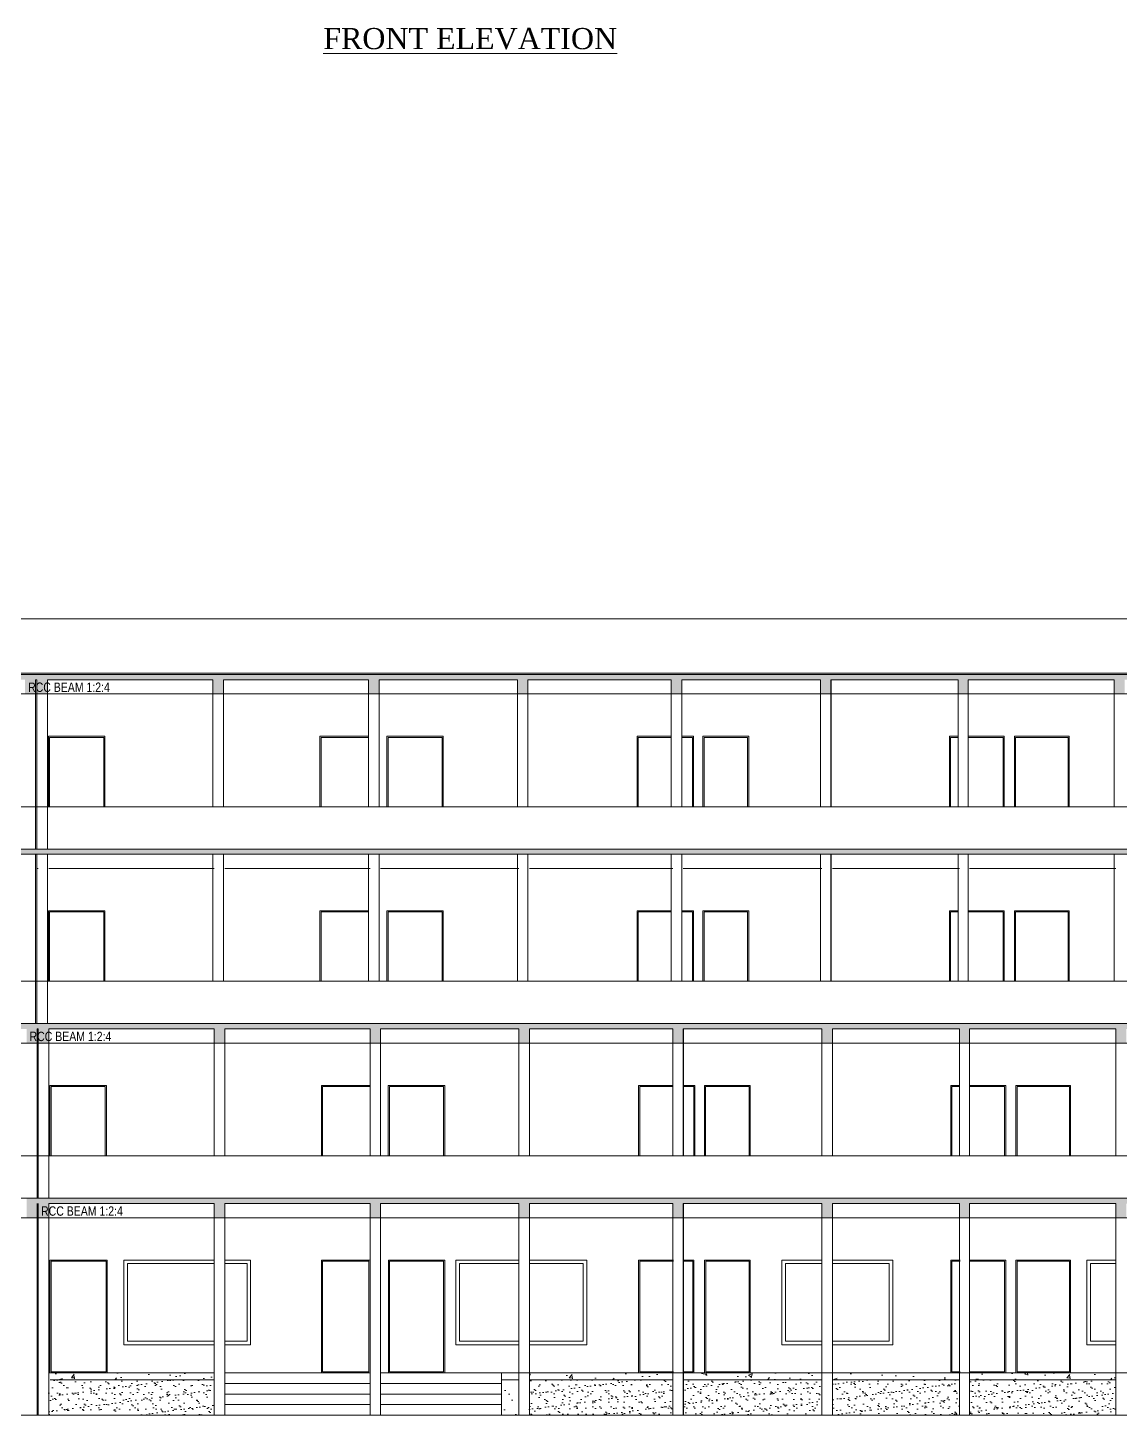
# Model space of a CAD drawing. Header units: metres. Extents: x 43 to 977, y 102 to 459.
# Drawn here: x 437.11 to 460.71, y 328.5 to 358.46 of the extents above; entities that cross this region are included whole.
import ezdxf
from ezdxf.enums import TextEntityAlignment as Align

# ---------------------------------------------------------------- set-up
doc = ezdxf.new("R2010")
doc.units = ezdxf.units.M
doc.header["$MEASUREMENT"] = 0
for name, color, linetype, lineweight in [('ILAND', 7, 'Continuous', 0), ('RTEXT', 4, 'Continuous', 0), ('TEXT', 130, 'Continuous', 0), ('TKT', 3, 'Continuous', 0), ('WALL', 7, 'Continuous', 0)]:
    doc.layers.add(name, color=color, linetype=linetype, lineweight=lineweight)
doc.styles.add('RTEXT', font='arial.ttf', dxfattribs={"width": 0.8, "height": 8})
doc.styles.add('style2', font='romantic.ttf')
pattern_1 = [(50, (-21064.4661, 9520.6628), (0.910783435, -0.079683226), [0.095235675, -1.047592425]), (355, (-21064.4661, 9520.6628), (-0.176187692, 0.95514034), [0.07618854, -0.83807394]), (100.4514, (-21064.3902, 9520.6562), (0.73459642, 0.875456535), [0.080937867, -0.890316564]), (46.1842, (-21064.4661, 9520.9168), (1.35519229, -0.210177534), [0.14285351, -1.57138864]), (96.6356, (-21064.3532, 9520.8993), (1.186843115, 1.23694364), [0.121406804, -1.33547463]), (351.1842, (-21064.4661, 9520.9168), (1.18684215, 1.23694457), [0.11428281, -1.25711091]), (21, (-21064.33915, 9520.8533), (0.757957947, -0.51124909), [0.095235675, -1.047592425]), (326, (-21064.3391, 9520.8533), (0.308964, 0.920802054), [0.07618854, -0.83807394]), (71.4514, (-21064.276, 9520.8107), (1.066922256, 0.409552127), [0.080937867, -0.890316564]), (37.5, (-21064.46613, 9520.66284), (0.0154406937, 0.4227116116), [0, -0.827915468, 0, -0.85077203, 0, -0.841248463]), (7.5, (-21064.46613, 9520.66284), (0.334048066, 0.5008275415), [0, -0.485067038, 0, -0.808868333, 0, -0.320626772]), (327.5, (-21064.7493, 9520.66284), (0.677852534, -0.028640379), [0, -0.31745225, 0, -0.99045102, 0, -1.314252315]), (317.5, (-21064.8763, 9520.66284), (0.740535047, 0.127114208), [0, -0.412687925, 0, -0.657761062, 0, -0.933309615])]
pattern_2 = [(37.5, (-21064.46613, 9520.66284), (-0.0079989533, 0.2446698163), [0, -0.193010968, 0, -0.21586753, 0, -0.2063439625]), (7.5, (-21064.46613, 9520.66284), (0.224727839, 0.3583586473), [0, -0.104124338, 0, -0.173963833, 0, -0.0666649725]), (327.5, (-21064.62231, 9520.66284), (0.3954365363, 0.0007185917), [0, -0.06349045, 0, -0.22856562, 0, -0.298405115]), (317.5, (-21064.6223, 9520.66284), (0.381720662, 0.111448033), [0, -0.031745225, 0, -0.149837462, 0, -0.171424215])]

msp = doc.modelspace()

# ---------------------------------------------------------------- hatches: boundary and pattern name
at = {"layer": 'ILAND'}
h = msp.add_hatch(dxfattribs=at)
h.set_pattern_fill('AR-CONC', scale=0.126981, style=0)
h.set_pattern_definition([(50, (-21064.4973, 9528.2042), (0.910783435, -0.079683226), [0.095235675, -1.047592425]), (355, (-21064.4973, 9528.2042), (-0.176187692, 0.95514034), [0.07618854, -0.83807394]), (100.4514, (-21064.4214, 9528.1975), (0.73459642, 0.875456535), [0.080937867, -0.890316564]), (46.1842, (-21064.4973, 9528.4581), (1.35519229, -0.210177534), [0.14285351, -1.57138864]), (96.6356, (-21064.3843, 9528.4406), (1.186843115, 1.23694364), [0.121406804, -1.33547463]), (351.1842, (-21064.4973, 9528.4581), (1.18684215, 1.23694457), [0.11428281, -1.25711091]), (21, (-21064.3703, 9528.39464), (0.757957947, -0.51124909), [0.095235675, -1.047592425]), (326, (-21064.3703, 9528.3946), (0.308964, 0.920802054), [0.07618854, -0.83807394]), (71.4514, (-21064.3071, 9528.352), (1.066922256, 0.409552127), [0.080937867, -0.890316564]), (37.5, (-21064.49727, 9528.20417), (0.0154406937, 0.4227116116), [0, -0.827915468, 0, -0.85077203, 0, -0.841248463]), (7.5, (-21064.49727, 9528.20417), (0.334048066, 0.5008275415), [0, -0.485067038, 0, -0.808868333, 0, -0.320626772]), (327.5, (-21064.78044, 9528.20417), (0.677852534, -0.028640379), [0, -0.31745225, 0, -0.99045102, 0, -1.314252315]), (317.5, (-21064.9074, 9528.20417), (0.740535047, 0.127114208), [0, -0.412687925, 0, -0.657761062, 0, -0.933309615])])
h.paths.add_polyline_path([(454.23614, 344.07656), (454.46231, 344.07656), (454.46231, 344.38131), (457.20852, 344.38131), (457.20852, 344.07656), (457.42491, 344.07656), (457.42491, 344.38131), (460.58325, 344.38131), (460.58325, 344.07656), (460.81182, 344.07656), (460.81182, 344.38131), (463.75696, 344.38131), (463.75696, 344.07656), (463.98553, 344.07656), (463.98553, 344.49559), (413.98376, 344.49559), (413.98376, 344.07656), (414.21232, 344.07656), (414.21232, 344.38131), (426.72379, 344.38131), (426.72379, 344.07656), (426.95236, 344.07656), (426.95236, 344.38131), (431.44748, 344.38131), (431.44748, 344.07656), (431.67605, 344.07656), (431.67605, 344.38131), (437.05468, 344.38131), (437.05468, 344.07656), (437.28324, 344.07656), (437.28324, 344.38131), (437.30864, 344.38131), (437.30864, 344.07656), (437.5372, 344.07656), (437.5372, 344.38131), (441.11181, 344.38131), (441.11181, 344.07656), (441.34037, 344.07656), (441.34037, 344.38131), (444.47507, 344.38131), (444.47507, 344.07656), (444.7034, 344.07656), (444.7034, 344.38131), (447.68927, 344.38131), (447.68927, 344.07656), (447.91679, 344.07656), (447.91679, 344.38131), (451.0153, 344.38131), (451.0153, 344.07656), (451.24147, 344.07656), (451.24147, 344.38131), (454.23614, 344.38131)])
h.paths.add_polyline_path([(437.06767, 344.06231), (438.586, 344.06231), (438.586, 344.37746), (437.06767, 344.37746)], flags=9)
h = msp.add_hatch(dxfattribs=at)
h.set_pattern_fill('AR-CONC', scale=0.126981, style=0)
h.set_pattern_definition([(50, (-21064.4973, 9528.2042), (0.910783435, -0.079683226), [0.095235675, -1.047592425]), (355, (-21064.4973, 9528.2042), (-0.176187692, 0.95514034), [0.07618854, -0.83807394]), (100.4514, (-21064.4214, 9528.1975), (0.73459642, 0.875456535), [0.080937867, -0.890316564]), (46.1842, (-21064.4973, 9528.4581), (1.35519229, -0.210177534), [0.14285351, -1.57138864]), (96.6356, (-21064.3843, 9528.4406), (1.186843115, 1.23694364), [0.121406804, -1.33547463]), (351.1842, (-21064.4973, 9528.4581), (1.18684215, 1.23694457), [0.11428281, -1.25711091]), (21, (-21064.3703, 9528.39464), (0.757957947, -0.51124909), [0.095235675, -1.047592425]), (326, (-21064.3703, 9528.3946), (0.308964, 0.920802054), [0.07618854, -0.83807394]), (71.4514, (-21064.3071, 9528.352), (1.066922256, 0.409552127), [0.080937867, -0.890316564]), (37.5, (-21064.49727, 9528.20417), (0.0154406937, 0.4227116116), [0, -0.827915468, 0, -0.85077203, 0, -0.841248463]), (7.5, (-21064.49727, 9528.20417), (0.334048066, 0.5008275415), [0, -0.485067038, 0, -0.808868333, 0, -0.320626772]), (327.5, (-21064.78044, 9528.20417), (0.677852534, -0.028640379), [0, -0.31745225, 0, -0.99045102, 0, -1.314252315]), (317.5, (-21064.9074, 9528.20417), (0.740535047, 0.127114208), [0, -0.412687925, 0, -0.657761062, 0, -0.933309615])])
h.paths.add_polyline_path([(454.23614, 344.07656), (454.46231, 344.07656), (454.46231, 344.38131), (457.20852, 344.38131), (457.20852, 344.07656), (457.42491, 344.07656), (457.42491, 344.38131), (460.58325, 344.38131), (460.58325, 344.07656), (460.81182, 344.07656), (460.81182, 344.38131), (463.75696, 344.38131), (463.75696, 344.07656), (463.98553, 344.07656), (463.98553, 344.49559), (413.98376, 344.49559), (413.98376, 344.07656), (414.21232, 344.07656), (414.21232, 344.38131), (426.72379, 344.38131), (426.72379, 344.07656), (426.95236, 344.07656), (426.95236, 344.38131), (431.44748, 344.38131), (431.44748, 344.07656), (431.67605, 344.07656), (431.67605, 344.38131), (437.05468, 344.38131), (437.05468, 344.07656), (437.28324, 344.07656), (437.28324, 344.38131), (437.30864, 344.38131), (437.30864, 344.07656), (437.5372, 344.07656), (437.5372, 344.38131), (441.11181, 344.38131), (441.11181, 344.07656), (441.34037, 344.07656), (441.34037, 344.38131), (444.47507, 344.38131), (444.47507, 344.07656), (444.7034, 344.07656), (444.7034, 344.38131), (447.68927, 344.38131), (447.68927, 344.07656), (447.91679, 344.07656), (447.91679, 344.38131), (451.0153, 344.38131), (451.0153, 344.07656), (451.24147, 344.07656), (451.24147, 344.38131), (454.23614, 344.38131)])
h.paths.add_polyline_path([(437.06767, 344.06231), (438.586, 344.06231), (438.586, 344.37746), (437.06767, 344.37746)], flags=9)
h = msp.add_hatch(dxfattribs=at)
h.set_pattern_fill('AR-CONC', scale=0.126981, style=0)
h.set_pattern_definition([(50, (-78852.2377, -9294.4721), (0.910783435, -0.079683226), [0.095235675, -1.047592425]), (355, (-78852.2377, -9294.4721), (-0.176187692, 0.955140341), [0.07618854, -0.83807394]), (100.4514445, (-78852.1618, -9294.4787), (0.73459574, 0.8754571055), [0.080937869, -0.890316564]), (46.1842, (-78852.2377, -9294.2181), (1.355192647, -0.210177872), [0.142853513, -1.571388637]), (96.6356355, (-78852.1248, -9294.2356), (1.18684215, 1.236944566), [0.121406873, -1.335475598]), (351.184164, (-78852.2377, -9294.2181), (1.18684215, 1.236944566), [0.11428281, -1.257110911]), (21, (-78852.11075, -9294.2816), (0.757957947, -0.511249091), [0.095235675, -1.047592425]), (326, (-78852.11075, -9294.2816), (0.308963998, 0.920802054), [0.07618854, -0.83807394]), (71.4514447, (-78852.0476, -9294.3242), (1.066921936, 0.409552961), [0.080937867, -0.890316564]), (37.5, (-78852.23773, -9294.47208), (0.0154406937, 0.4227116116), [0, -0.827915468, 0, -0.85077203, 0, -0.8412484625]), (7.5, (-78852.23773, -9294.4721), (0.3340480663, 0.5008275415), [0, -0.485067038, 0, -0.808868333, 0, -0.3206267725]), (327.5, (-78852.5209, -9294.47208), (0.6778525339, -0.0286403791), [0, -0.31745225, 0, -0.99045102, 0, -1.314252315]), (317.5, (-78852.6479, -9294.4721), (0.7405350465, 0.1271142075), [0, -0.412687925, 0, -0.657761062, 0, -0.933309615])])
h.paths.add_polyline_path([(471.91128, 340.72426), (431.67605, 340.72426), (431.67605, 340.61426), (471.91128, 340.61426)])
h = msp.add_hatch(dxfattribs=at)
h.set_pattern_fill('AR-CONC', scale=0.126981, style=0)
h.set_pattern_definition(pattern_1)
h.paths.add_polyline_path([(454.26729, 336.53522), (454.49345, 336.53522), (454.49345, 336.83998), (457.23966, 336.83998), (457.23966, 336.53522), (457.45605, 336.53522), (457.45605, 336.83998), (460.61439, 336.83998), (460.61439, 336.53522), (460.84296, 336.53522), (460.84296, 336.83998), (463.78811, 336.83998), (463.78811, 336.53522), (464.01667, 336.53522), (464.01667, 336.95426), (414.0149, 336.95426), (414.0149, 336.53522), (414.24346, 336.53522), (414.24346, 336.83998), (426.75494, 336.83998), (426.75494, 336.53522), (426.9835, 336.53522), (426.9835, 336.83998), (431.47863, 336.83998), (431.47863, 336.53522), (431.70719, 336.53522), (431.70719, 336.83998), (437.08582, 336.83998), (437.08582, 336.53522), (437.31438, 336.53522), (437.31438, 336.83998), (437.33978, 336.83998), (437.33978, 336.53522), (437.56835, 336.53522), (437.56835, 336.83998), (441.14295, 336.83998), (441.14295, 336.53522), (441.37152, 336.53522), (441.37152, 336.83998), (444.50622, 336.83998), (444.50622, 336.53522), (444.73455, 336.53522), (444.73455, 336.83998), (447.72042, 336.83998), (447.72042, 336.53522), (447.94794, 336.53522), (447.94794, 336.83998), (451.04645, 336.83998), (451.04645, 336.53522), (451.27261, 336.53522), (451.27261, 336.83998), (454.26729, 336.83998)])
h.paths.add_polyline_path([(437.09881, 336.52098), (438.61714, 336.52098), (438.61714, 336.83613), (437.09881, 336.83613)], flags=9)
h = msp.add_hatch(dxfattribs=at)
h.set_pattern_fill('AR-CONC', scale=0.126981, style=0)
h.set_pattern_definition(pattern_1)
h.paths.add_polyline_path([(444.73455, 333.06864), (447.72042, 333.06864), (447.72042, 332.76389), (447.94794, 332.76389), (447.94794, 333.06864), (451.04645, 333.06864), (451.04645, 332.76389), (451.27261, 332.76389), (451.27261, 333.06864), (454.26729, 333.06864), (454.26729, 332.76389), (454.49345, 332.76389), (454.49345, 333.06864), (457.23966, 333.06864), (457.23966, 332.76389), (457.45605, 332.76389), (457.45605, 333.06864), (460.61439, 333.06864), (460.61439, 332.76389), (460.84296, 332.76389), (460.84296, 333.06864), (463.78811, 333.06864), (463.78811, 332.76389), (464.01667, 332.76389), (464.01667, 333.18293), (437.08582, 333.18293), (437.08582, 332.76389), (437.56835, 332.76389), (437.56835, 333.06864), (441.14295, 333.06864), (441.14295, 332.76389), (441.37152, 332.76389), (441.37152, 333.06864), (444.50622, 333.06864), (444.50622, 332.76389), (444.73455, 332.76389)])
h.paths.add_polyline_path([(437.34789, 332.74965), (438.86622, 332.74965), (438.86622, 333.06479), (437.34789, 333.06479)], flags=9)
h = msp.add_hatch(dxfattribs=at)
h.set_pattern_fill('AR-CONC', scale=0.126981, style=0)
h.set_pattern_definition(pattern_1)
h.paths.add_polyline_path([(441.14295, 329.25922), (441.14295, 329.41159), (437.56835, 329.41159), (437.56835, 329.25922)])
h = msp.add_hatch(dxfattribs=at)
h.set_pattern_fill('AR-CONC', scale=0.126981, style=0)
h.set_pattern_definition(pattern_1)
h.paths.add_polyline_path([(451.04645, 329.25922), (451.04645, 329.41159), (450.30656, 329.41159), (447.94794, 329.41159), (447.94794, 329.25922)])
h = msp.add_hatch(dxfattribs=at)
h.set_pattern_fill('AR-CONC', scale=0.126981, style=0)
h.set_pattern_definition(pattern_1)
h.paths.add_polyline_path([(454.26729, 329.25922), (454.26729, 329.41159), (451.27501, 329.41159), (451.27501, 329.25922)])
h = msp.add_hatch(dxfattribs=at)
h.set_pattern_fill('AR-CONC', scale=0.126981, style=0)
h.set_pattern_definition(pattern_1)
h.paths.add_polyline_path([(457.23966, 329.25922), (457.23966, 329.41159), (457.05212, 329.41159), (454.49585, 329.41159), (454.49585, 329.25922)])
h = msp.add_hatch(dxfattribs=at)
h.set_pattern_fill('AR-CONC', scale=0.126981, style=0)
h.set_pattern_definition(pattern_1)
h.paths.add_polyline_path([(460.61439, 329.25922), (460.61439, 329.41159), (457.45605, 329.41159), (457.45605, 329.25922)])
h = msp.add_hatch(dxfattribs=at)
h.set_pattern_fill('AR-SAND', scale=0.126981, style=0)
h.set_pattern_definition(pattern_2)
h.paths.add_polyline_path([(441.14295, 328.49733), (441.14295, 329.25922), (437.56835, 329.25922), (437.56835, 328.49733)])
h = msp.add_hatch(dxfattribs=at)
h.set_pattern_fill('AR-CONC', scale=0.126981, style=0)
h.set_pattern_definition(pattern_1)
h.paths.add_polyline_path([(447.72042, 329.25922), (447.34676, 329.25922), (447.34676, 328.49733), (447.72042, 328.49733)])
h = msp.add_hatch(dxfattribs=at)
h.set_pattern_fill('AR-SAND', scale=0.126981, style=0)
h.set_pattern_definition(pattern_2)
h.paths.add_polyline_path([(451.04645, 328.49733), (451.04645, 329.25922), (447.94794, 329.25922), (447.94794, 328.49733)])
h = msp.add_hatch(dxfattribs=at)
h.set_pattern_fill('AR-SAND', scale=0.126981, style=0)
h.set_pattern_definition(pattern_2)
h.paths.add_polyline_path([(451.27501, 328.49733), (454.26729, 328.49733), (454.26729, 329.25922), (451.27501, 329.25922)])
h = msp.add_hatch(dxfattribs=at)
h.set_pattern_fill('AR-SAND', scale=0.126981, style=0)
h.set_pattern_definition(pattern_2)
h.paths.add_polyline_path([(457.23966, 328.49733), (457.23966, 329.25922), (454.49585, 329.25922), (454.49585, 328.49733)])
h = msp.add_hatch(dxfattribs=at)
h.set_pattern_fill('AR-SAND', scale=0.126981, style=0)
h.set_pattern_definition(pattern_2)
h.paths.add_polyline_path([(460.61439, 328.49733), (460.61439, 329.25922), (457.45605, 329.25922), (457.45605, 328.49733)])

# ---------------------------------------------------------------- linework, layer by layer
at = {"layer": 'ILAND', "color": 5}
for p, q in [((441.37094, 329.41159), (441.37094, 328.49733)), ((447.34676, 329.41159), (447.34676, 328.49733))]:
    msp.add_line(p, q, dxfattribs=at)
at = {"layer": 'TKT', "color": 5}
for p, q in [((437.28324, 344.38131), (437.28324, 340.72426)), ((437.30864, 344.38131), (437.30864, 340.72426)), ((437.5372, 344.38131), (437.5372, 340.72426)), ((441.11181, 344.38131), (441.11181, 341.63852)), ((441.34037, 344.38131), (441.34037, 341.63852)), ((444.47507, 344.38131), (444.47507, 341.63852)), ((444.7034, 344.38131), (444.7034, 341.63852)), ((447.68927, 344.38131), (447.68927, 341.63852)), ((447.91679, 344.38131), (447.91679, 341.63852)), ((451.0153, 344.38131), (451.0153, 341.63852)), ((451.24147, 344.38131), (451.24147, 341.63852)), ((454.23614, 344.38131), (454.23614, 341.63852)), ((454.46231, 344.38131), (454.46231, 341.63852)), ((457.20852, 344.38131), (457.20852, 341.63852)), ((457.42491, 344.38131), (457.42491, 341.63852)), ((460.58325, 344.38131), (460.58325, 341.63852)), ((437.28324, 340.61426), (437.28324, 336.95426)), ((437.30864, 340.61426), (437.30864, 336.95426)), ((437.5372, 340.61426), (437.5372, 336.95426)), ((441.11181, 340.61426), (441.11181, 337.86852)), ((441.34037, 340.61426), (441.34037, 337.86852)), ((444.47507, 340.61426), (444.47507, 337.86852)), ((444.7034, 340.61426), (444.7034, 337.86852)), ((447.68927, 340.61426), (447.68927, 337.86852)), ((447.91679, 340.61426), (447.91679, 337.86852)), ((451.0153, 340.61426), (451.0153, 337.86852)), ((451.24147, 340.61426), (451.24147, 337.86852)), ((454.23614, 340.61426), (454.23614, 337.86852)), ((454.46231, 340.61426), (454.46231, 337.86852)), ((457.20852, 340.61426), (457.20852, 337.86852)), ((457.42491, 340.61426), (457.42491, 337.86852)), ((460.58325, 340.61426), (460.58325, 337.86852)), ((437.31438, 336.83998), (437.31438, 333.18293)), ((437.33978, 336.83998), (437.33978, 333.18293)), ((437.56835, 336.83998), (437.56835, 333.18293)), ((441.14295, 336.83998), (441.14295, 334.09719)), ((441.37152, 336.83998), (441.37152, 334.09719)), ((444.50622, 336.83998), (444.50622, 334.09719)), ((444.73455, 336.83998), (444.73455, 334.09719)), ((447.72042, 336.83998), (447.72042, 334.09719)), ((447.94794, 336.83998), (447.94794, 334.09719)), ((451.04645, 336.83998), (451.04645, 334.09719)), ((451.27261, 336.83998), (451.27261, 334.09719)), ((454.26729, 336.83998), (454.26729, 334.09719)), ((454.49345, 336.83998), (454.49345, 334.09719)), ((457.23966, 336.83998), (457.23966, 334.09719)), ((457.45605, 336.83998), (457.45605, 334.09719)), ((460.61439, 336.83998), (460.61439, 334.09719)), ((437.31438, 333.06864), (437.31438, 328.49733)), ((437.33978, 333.06864), (437.33978, 328.49733)), ((437.56835, 333.06864), (437.56835, 328.49733)), ((441.14295, 333.06864), (441.14295, 328.49733)), ((441.37152, 333.06864), (441.37152, 328.49733)), ((444.50622, 333.06864), (444.50622, 328.49733)), ((444.73455, 333.06864), (444.73455, 328.49733)), ((447.72042, 333.06864), (447.72042, 328.49733)), ((447.94794, 333.06864), (447.94794, 328.49733)), ((451.04645, 333.06864), (451.04645, 328.49733)), ((451.27261, 333.06864), (451.27261, 328.49733)), ((454.26729, 333.06864), (454.26729, 328.49733)), ((454.49345, 333.06864), (454.49345, 328.49733)), ((457.23966, 333.06864), (457.23966, 328.49733)), ((457.45605, 333.06864), (457.45605, 328.49733)), ((460.61439, 333.06864), (460.61439, 328.49733)), ((441.14295, 329.25922), (437.59822, 329.25922)), ((451.04645, 329.25922), (447.94794, 329.25922)), ((454.26729, 329.25922), (451.27261, 329.25922)), ((457.23966, 329.25922), (454.49345, 329.25922)), ((460.61439, 329.25922), (457.45605, 329.25922))]:
    msp.add_line(p, q, dxfattribs=at)
at = {"layer": 'WALL'}
for p, q in [((424.08672, 345.69559), (530.6475, 345.69559)), ((413.98376, 344.49559), (534.79562, 344.49559)), ((413.98376, 344.49559), (534.79562, 344.49559)), ((414.21232, 344.52099), (467.18878, 344.52099)), ((437.28324, 344.38131), (437.30864, 344.38131)), ((437.28324, 344.38131), (437.30864, 344.38131)), ((437.5372, 344.38131), (441.11181, 344.38131)), ((437.5372, 344.38131), (441.11181, 344.38131)), ((441.34037, 344.38131), (444.47507, 344.38131)), ((441.34037, 344.38131), (444.47507, 344.38131)), ((444.7034, 344.38131), (447.68927, 344.38131)), ((444.7034, 344.38131), (447.68927, 344.38131)), ((447.91679, 344.38131), (451.0153, 344.38131)), ((447.91679, 344.38131), (451.0153, 344.38131)), ((451.24147, 344.38131), (454.23614, 344.38131)), ((451.24147, 344.38131), (454.23614, 344.38131)), ((454.46231, 344.38131), (457.20852, 344.38131)), ((454.46231, 344.38131), (457.20852, 344.38131)), ((457.42491, 344.38131), (460.58325, 344.38131)), ((457.42491, 344.38131), (460.58325, 344.38131)), ((413.98376, 344.07656), (466.81143, 344.07656)), ((413.98376, 344.07656), (466.81143, 344.07656)), ((431.67605, 341.63852), (470.27151, 341.63852)), ((414.0149, 340.72426), (534.82676, 340.72426)), ((413.98376, 340.61426), (534.82676, 340.61426)), ((437.31438, 340.30227), (437.33978, 340.30227)), ((437.56835, 340.30227), (441.14295, 340.30227)), ((441.37152, 340.30227), (444.50622, 340.30227)), ((444.73455, 340.30227), (447.72042, 340.30227)), ((447.94794, 340.30227), (451.04645, 340.30227)), ((451.27261, 340.30227), (454.26729, 340.30227)), ((454.49345, 340.30227), (457.23966, 340.30227)), ((457.45605, 340.30227), (460.61439, 340.30227)), ((431.67605, 337.86852), (470.27151, 337.86852)), ((414.0149, 336.95426), (534.82676, 336.95426)), ((437.31438, 336.83998), (437.33978, 336.83998)), ((437.56835, 336.83998), (441.14295, 336.83998)), ((441.37152, 336.83998), (444.50622, 336.83998)), ((444.73455, 336.83998), (447.72042, 336.83998)), ((447.94794, 336.83998), (451.04645, 336.83998)), ((451.27261, 336.83998), (454.26729, 336.83998)), ((454.49345, 336.83998), (457.23966, 336.83998)), ((457.45605, 336.83998), (460.61439, 336.83998)), ((414.0149, 336.53522), (466.84258, 336.53522)), ((431.70719, 334.09719), (470.30266, 334.09719)), ((414.0149, 333.18293), (534.82676, 333.18293)), ((426.9835, 333.18293), (481.37742, 333.18293)), ((436.99911, 333.18293), (446.90299, 333.18293)), ((437.56835, 333.06864), (441.14295, 333.06864)), ((441.37152, 333.06864), (444.50622, 333.06864)), ((444.73455, 333.06864), (447.72042, 333.06864)), ((447.94794, 333.06864), (451.04645, 333.06864)), ((451.27261, 333.06864), (454.26729, 333.06864)), ((454.49345, 333.06864), (457.23966, 333.06864)), ((457.45605, 333.06864), (460.61439, 333.06864)), ((414.0149, 332.76389), (534.82676, 332.76389)), ((437.56835, 329.41159), (441.14295, 329.41159)), ((441.37094, 329.41159), (444.50622, 329.41159)), ((444.73455, 329.41159), (466.84575, 329.41159)), ((441.37094, 329.18303), (444.50622, 329.18303)), ((444.73455, 329.18303), (447.34676, 329.18303)), ((447.34676, 329.25922), (447.72042, 329.25922)), ((441.37094, 328.95446), (444.50622, 328.95446)), ((441.37094, 328.7259), (444.50622, 328.7259)), ((444.73455, 328.95446), (447.34676, 328.95446)), ((444.73455, 328.7259), (447.34676, 328.7259)), ((410.30835, 328.49733), (536.31007, 328.49733))]:
    msp.add_line(p, q, dxfattribs=at)
at = {"layer": 'WALL', "color": 5}
for p, q in [((437.28324, 340.72426), (437.28324, 344.38131)), ((437.28324, 340.72426), (437.28324, 344.38131)), ((437.30864, 340.72426), (437.30864, 344.38131)), ((437.30864, 340.72426), (437.30864, 344.38131)), ((437.5372, 340.72426), (437.5372, 344.38131)), ((437.5372, 340.72426), (437.5372, 344.38131)), ((441.11181, 341.63852), (441.11181, 344.38131)), ((441.11181, 341.63852), (441.11181, 344.38131)), ((441.34037, 341.63852), (441.34037, 344.38131)), ((441.34037, 341.63852), (441.34037, 344.38131)), ((441.34037, 341.63852), (441.34037, 344.38131)), ((444.70364, 341.63852), (444.70364, 344.38131)), ((444.70364, 341.63852), (444.70364, 344.38131)), ((447.91679, 341.63852), (447.91679, 344.38131)), ((447.91679, 341.63852), (447.91679, 344.38131)), ((451.0153, 341.63852), (451.0153, 344.38131)), ((451.24387, 341.63852), (451.24387, 344.38131)), ((454.23614, 341.63852), (454.23614, 344.38131)), ((454.23614, 341.63852), (454.23614, 344.38131)), ((454.46471, 341.63852), (454.46471, 344.38131)), ((454.46471, 341.63852), (454.46471, 344.38131)), ((457.20852, 341.63852), (457.20852, 344.38131)), ((457.20852, 341.63852), (457.20852, 344.38131)), ((457.42491, 341.63852), (457.42491, 344.38131)), ((457.42491, 341.63852), (457.42491, 344.38131)), ((460.58325, 341.63852), (460.58325, 344.38131)), ((460.58325, 341.63852), (460.58325, 344.38131)), ((437.28324, 336.95426), (437.28324, 340.61426)), ((437.28324, 336.95426), (437.28324, 340.61426)), ((437.30864, 336.95426), (437.30864, 340.61426)), ((437.30864, 336.95426), (437.30864, 340.61426)), ((437.5372, 336.95426), (437.5372, 340.61426)), ((437.5372, 336.95426), (437.5372, 340.61426)), ((441.11181, 337.86852), (441.11181, 340.61426)), ((441.11181, 337.86852), (441.11181, 340.61426)), ((441.34037, 337.86852), (441.34037, 340.61426)), ((441.34037, 337.86852), (441.34037, 340.61426)), ((441.34037, 337.86852), (441.34037, 340.61426)), ((444.70364, 337.86852), (444.70364, 340.61426)), ((444.70364, 337.86852), (444.70364, 340.61426)), ((447.91679, 337.86852), (447.91679, 340.61426)), ((447.91679, 337.86852), (447.91679, 340.61426)), ((451.0153, 337.86852), (451.0153, 340.61426)), ((451.24387, 337.86852), (451.24387, 340.61426)), ((454.23614, 337.86852), (454.23614, 340.61426)), ((454.23614, 337.86852), (454.23614, 340.61426)), ((454.46471, 337.86852), (454.46471, 340.61426)), ((454.46471, 337.86852), (454.46471, 340.61426)), ((457.20852, 337.86852), (457.20852, 340.61426)), ((457.20852, 337.86852), (457.20852, 340.61426)), ((457.42491, 337.86852), (457.42491, 340.61426)), ((457.42491, 337.86852), (457.42491, 340.61426)), ((460.58325, 337.86852), (460.58325, 340.61426)), ((460.58325, 337.86852), (460.58325, 340.61426)), ((437.31438, 333.18293), (437.31438, 336.83998)), ((437.31438, 333.18293), (437.31438, 336.83998)), ((437.33978, 333.18293), (437.33978, 336.83998)), ((437.33978, 333.18293), (437.33978, 336.83998)), ((437.56835, 333.18293), (437.56835, 336.83998)), ((437.56835, 333.18293), (437.56835, 336.83998)), ((441.14295, 334.09719), (441.14295, 336.83998)), ((441.14295, 334.09719), (441.14295, 336.83998)), ((441.37152, 334.09719), (441.37152, 336.83998)), ((441.37152, 334.09719), (441.37152, 336.83998)), ((441.37152, 334.09719), (441.37152, 336.83998)), ((444.73478, 334.09719), (444.73478, 336.83998)), ((444.73478, 334.09719), (444.73478, 336.83998)), ((447.94794, 334.09719), (447.94794, 336.83998)), ((447.94794, 334.09719), (447.94794, 336.83998)), ((451.04645, 334.09719), (451.04645, 336.83998)), ((451.04645, 334.09719), (451.04645, 336.83998)), ((451.27501, 334.09719), (451.27501, 336.83998)), ((454.26729, 334.09719), (454.26729, 336.83998)), ((454.26729, 334.09719), (454.26729, 336.83998)), ((454.49585, 334.09719), (454.49585, 336.83998)), ((454.49585, 334.09719), (454.49585, 336.83998)), ((457.23966, 334.09719), (457.23966, 336.83998)), ((457.23966, 334.09719), (457.23966, 336.83998)), ((457.45605, 334.09719), (457.45605, 336.83998)), ((457.45605, 334.09719), (457.45605, 336.83998)), ((460.61439, 334.09719), (460.61439, 336.83998)), ((460.61439, 334.09719), (460.61439, 336.83998)), ((437.31438, 328.49733), (437.31438, 333.06864)), ((437.31438, 328.49733), (437.31438, 333.06864)), ((437.33978, 328.49733), (437.33978, 333.06864)), ((437.33978, 328.49733), (437.33978, 333.06864)), ((437.56835, 328.49733), (437.56835, 333.06864)), ((437.56835, 328.49733), (437.56835, 333.06864)), ((441.14295, 328.49733), (441.14295, 333.06864)), ((441.14295, 328.49733), (441.14295, 333.06864)), ((441.37152, 328.49733), (441.37152, 333.06864)), ((441.37152, 328.49733), (441.37152, 333.06864)), ((441.37152, 328.49733), (441.37152, 333.06864)), ((444.73478, 328.49733), (444.73478, 333.06864)), ((444.73478, 328.49733), (444.73478, 333.06864)), ((447.94794, 328.49733), (447.94794, 333.06864)), ((447.94794, 328.49733), (447.94794, 333.06864)), ((451.04645, 328.49733), (451.04645, 333.06864)), ((451.04645, 328.49733), (451.04645, 333.06864)), ((451.27501, 328.49733), (451.27501, 333.06864)), ((454.26729, 328.49733), (454.26729, 333.06864)), ((454.26729, 328.49733), (454.26729, 333.06864)), ((454.49585, 328.49733), (454.49585, 333.06864)), ((454.49585, 328.49733), (454.49585, 333.06864)), ((457.23966, 328.49733), (457.23966, 333.06864)), ((457.23966, 328.49733), (457.23966, 333.06864)), ((457.45605, 328.49733), (457.45605, 333.06864)), ((457.45605, 328.49733), (457.45605, 333.06864)), ((460.61439, 328.49733), (460.61439, 333.06864)), ((460.61439, 328.49733), (460.61439, 333.06864)), ((437.31438, 328.49733), (437.31438, 330.89727)), ((437.33978, 328.49733), (437.33978, 330.89727)), ((437.56835, 328.49733), (437.56835, 330.89727)), ((441.14295, 328.49733), (441.14295, 330.89727)), ((441.37152, 328.49733), (441.37152, 330.89727)), ((447.94794, 328.49733), (447.94794, 330.89727)), ((451.04645, 328.49733), (451.04645, 330.89727)), ((451.27501, 328.49733), (451.27501, 330.89727)), ((454.26729, 328.49733), (454.26729, 330.89727)), ((454.49585, 328.49733), (454.49585, 330.89727)), ((457.23966, 328.49733), (457.23966, 330.89727)), ((457.45605, 328.49733), (457.45605, 330.89727)), ((460.61439, 328.49733), (460.61439, 330.89727))]:
    msp.add_line(p, q, dxfattribs=at)
at = {"layer": 'WALL', "color": 1}
for points in [[(437.56025, 341.63852), (437.56025, 343.16229), (438.77926, 343.16229), (438.77926, 341.63852)], [(437.58564, 341.63852), (437.58564, 343.1369), (438.75387, 343.1369), (438.75387, 341.63852)], [(443.42389, 341.63852), (443.42389, 343.16229), (444.47507, 343.16229)], [(443.44928, 341.63852), (443.44928, 343.1369), (444.47507, 343.1369)], [(444.87038, 341.63852), (444.87038, 343.16229), (446.0894, 343.16229), (446.0894, 341.63852)], [(444.89578, 341.63852), (444.89578, 343.1369), (446.064, 343.1369), (446.064, 341.63852)], [(450.27542, 341.63852), (450.27542, 343.16229), (451.0153, 343.16229)], [(450.30081, 341.63852), (450.30081, 343.1369), (451.0153, 343.1369)], [(451.24147, 343.16229), (451.49443, 343.16229), (451.49443, 341.63852)], [(451.24147, 343.1369), (451.46904, 343.1369), (451.46904, 341.63852)], [(451.69835, 341.63852), (451.69835, 343.16229), (452.68831, 343.16229), (452.68831, 341.63852)], [(451.72374, 341.63852), (451.72374, 343.1369), (452.66291, 343.1369), (452.66291, 341.63852)], [(457.02097, 341.63852), (457.02097, 343.16229), (457.20852, 343.16229)], [(457.04637, 341.63852), (457.04637, 343.1369), (457.20852, 343.1369)], [(457.42491, 343.16229), (458.20754, 343.16229), (458.20754, 341.63852)], [(457.42491, 343.1369), (458.18214, 343.1369), (458.18214, 341.63852)], [(458.42649, 341.63852), (458.42649, 343.16229), (459.61008, 343.16229), (459.61008, 341.63852)], [(458.45189, 341.63852), (458.45189, 343.1369), (459.58469, 343.1369), (459.58469, 341.63852)], [(437.56025, 337.86852), (437.56025, 339.39229), (438.77926, 339.39229), (438.77926, 337.86852)], [(437.58564, 337.86852), (437.58564, 339.3669), (438.75387, 339.3669), (438.75387, 337.86852)], [(443.42389, 337.86852), (443.42389, 339.39229), (444.47507, 339.39229)], [(443.44928, 337.86852), (443.44928, 339.3669), (444.47507, 339.3669)], [(444.87038, 337.86852), (444.87038, 339.39229), (446.0894, 339.39229), (446.0894, 337.86852)], [(444.89578, 337.86852), (444.89578, 339.3669), (446.064, 339.3669), (446.064, 337.86852)], [(450.27542, 337.86852), (450.27542, 339.39229), (451.0153, 339.39229)], [(450.30081, 337.86852), (450.30081, 339.3669), (451.0153, 339.3669)], [(451.24147, 339.39229), (451.49443, 339.39229), (451.49443, 337.86852)], [(451.24147, 339.3669), (451.46904, 339.3669), (451.46904, 337.86852)], [(451.69835, 337.86852), (451.69835, 339.39229), (452.68831, 339.39229), (452.68831, 337.86852)], [(451.72374, 337.86852), (451.72374, 339.3669), (452.66291, 339.3669), (452.66291, 337.86852)], [(457.02097, 337.86852), (457.02097, 339.39229), (457.20852, 339.39229)], [(457.04637, 337.86852), (457.04637, 339.3669), (457.20852, 339.3669)], [(457.42491, 339.39229), (458.20754, 339.39229), (458.20754, 337.86852)], [(457.42491, 339.3669), (458.18214, 339.3669), (458.18214, 337.86852)], [(458.42649, 337.86852), (458.42649, 339.39229), (459.61008, 339.39229), (459.61008, 337.86852)], [(458.45189, 337.86852), (458.45189, 339.3669), (459.58469, 339.3669), (459.58469, 337.86852)], [(437.59139, 334.09719), (437.59139, 335.62096), (438.81041, 335.62096), (438.81041, 334.09719)], [(443.45503, 334.09719), (443.45503, 335.62096), (444.50622, 335.62096)], [(444.90152, 334.09719), (444.90152, 335.62096), (446.12054, 335.62096), (446.12054, 334.09719)], [(450.30656, 334.09719), (450.30656, 335.62096), (451.04645, 335.62096)], [(451.27261, 335.62096), (451.52558, 335.62096), (451.52558, 334.09719)], [(451.72949, 334.09719), (451.72949, 335.62096), (452.71945, 335.62096), (452.71945, 334.09719)], [(457.05212, 334.09719), (457.05212, 335.62096), (457.23966, 335.62096)], [(457.45605, 335.62096), (458.23868, 335.62096), (458.23868, 334.09719)], [(458.45763, 334.09719), (458.45763, 335.62096), (459.64123, 335.62096), (459.64123, 334.09719)], [(437.61679, 334.09719), (437.61679, 335.59556), (438.78501, 335.59556), (438.78501, 334.09719)], [(443.48043, 334.09719), (443.48043, 335.59556), (444.50622, 335.59556)], [(444.92692, 334.09719), (444.92692, 335.59556), (446.09515, 335.59556), (446.09515, 334.09719)], [(450.33196, 334.09719), (450.33196, 335.59556), (451.04645, 335.59556)], [(451.27261, 335.59556), (451.50018, 335.59556), (451.50018, 334.09719)], [(451.75489, 334.09719), (451.75489, 335.59556), (452.69406, 335.59556), (452.69406, 334.09719)], [(457.07751, 334.09719), (457.07751, 335.59556), (457.23966, 335.59556)], [(457.45605, 335.59556), (458.21329, 335.59556), (458.21329, 334.09719)], [(458.48303, 334.09719), (458.48303, 335.59556), (459.61583, 335.59556), (459.61583, 334.09719)], [(451.063, 329.41159), (450.30656, 329.41159), (450.30656, 331.84963), (451.063, 331.84963)], [(451.063, 329.43699), (450.33196, 329.43699), (450.33196, 331.82423), (451.063, 331.82423)], [(451.28917, 331.84963), (451.50332, 331.84963), (451.50332, 329.41159), (451.28917, 329.41159)], [(451.28917, 331.82423), (451.47793, 331.82423), (451.47793, 329.43699), (451.28917, 329.43699)], [(457.25621, 329.41159), (457.05212, 329.41159), (457.05212, 331.84963), (457.25621, 331.84963)], [(457.25621, 329.43699), (457.07751, 329.43699), (457.07751, 331.82423), (457.25621, 331.82423)], [(457.4726, 331.84963), (458.23868, 331.84963), (458.23868, 329.41159), (457.4726, 329.41159)], [(457.4726, 331.82423), (458.21329, 331.82423), (458.21329, 329.43699), (457.4726, 329.43699)]]:
    msp.add_lwpolyline(points, dxfattribs=at)
for points in [[(437.59139, 331.84963), (438.82976, 331.84963), (438.82976, 329.41159), (437.59139, 329.41159)], [(437.61679, 331.82423), (438.80437, 331.82423), (438.80437, 329.43699), (437.61679, 329.43699)], [(443.45503, 331.84963), (444.50622, 331.84963), (444.50622, 329.41159), (443.45503, 329.41159)], [(443.48043, 331.82423), (444.48082, 331.82423), (444.48082, 329.43699), (443.48043, 329.43699)], [(444.90235, 331.84963), (446.11912, 331.84963), (446.11912, 329.41159), (444.90235, 329.41159)], [(444.92775, 331.82423), (446.09372, 331.82423), (446.09372, 329.43699), (444.92775, 329.43699)], [(451.73325, 331.84963), (452.71945, 331.84963), (452.71945, 329.41159), (451.73325, 329.41159)], [(451.75865, 331.82423), (452.69406, 331.82423), (452.69406, 329.43699), (451.75865, 329.43699)], [(458.46063, 331.84963), (459.64123, 331.84963), (459.64123, 329.41159), (458.46063, 329.41159)], [(458.48603, 331.82423), (459.61583, 331.82423), (459.61583, 329.43699), (458.48603, 329.43699)]]:
    msp.add_lwpolyline(points, close=True, dxfattribs=at)
at = {"layer": 'WALL'}
for points in [[(441.14295, 330.0211), (439.19072, 330.0211), (439.19072, 331.84963), (441.14295, 331.84963)], [(441.14295, 330.09729), (439.26691, 330.09729), (439.26691, 331.77344), (441.14295, 331.77344)], [(441.37152, 331.84963), (441.92718, 331.84963), (441.92718, 330.0211), (441.37152, 330.0211)], [(441.37152, 331.77344), (441.85099, 331.77344), (441.85099, 330.09729), (441.37152, 330.09729)], [(447.72042, 330.0211), (446.35949, 330.0211), (446.35949, 331.84963), (447.72042, 331.84963)], [(447.72042, 330.09729), (446.43568, 330.09729), (446.43568, 331.77344), (447.72042, 331.77344)], [(447.94794, 331.84963), (449.18694, 331.84963), (449.18694, 330.0211), (447.94794, 330.0211)], [(447.94794, 331.77344), (449.11075, 331.77344), (449.11075, 330.09729), (447.94794, 330.09729)], [(454.26729, 330.0211), (453.40305, 330.0211), (453.40305, 331.84963), (454.26729, 331.84963)], [(454.26729, 330.09729), (453.47924, 330.09729), (453.47924, 331.77344), (454.26729, 331.77344)], [(454.49345, 331.84963), (455.79976, 331.84963), (455.79976, 330.0211), (454.49345, 330.0211)], [(454.49345, 331.77344), (455.72357, 331.77344), (455.72357, 330.09729), (454.49345, 330.09729)], [(460.61439, 330.0211), (459.99138, 330.0211), (459.99138, 331.84963), (460.61439, 331.84963)], [(460.61439, 330.09729), (460.06757, 330.09729), (460.06757, 331.77344), (460.61439, 331.77344)]]:
    msp.add_lwpolyline(points, dxfattribs=at)

# ---------------------------------------------------------------- texts
at = {"layer": 'RTEXT', "style": 'RTEXT', "width": 0.8}
for p in [(437.12019, 344.1183), (437.12019, 344.1183), (437.15133, 336.57697), (437.40041, 332.80564)]:
    msp.add_text('RCC BEAM 1:2:4', height=0.2031694, dxfattribs=at).set_placement(p)
at = {"layer": 'TEXT', "color": 4, "style": 'style2'}
msp.add_text('%%UFRONT ELEVATION', height=0.4571312, dxfattribs=at).set_placement((446.67001, 357.99938), align=Align.CENTER)

doc.saveas('drawing.dxf')
